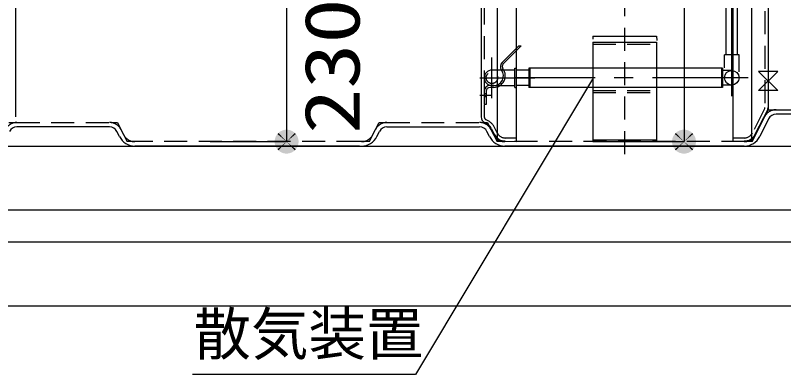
# Model space of a CAD drawing. Units: millimetres, scale not verified. Extents: x -22790 to 8910, y -6308 to 6308.
# Drawn here: x -5326 to -4122, y -4145 to -3583 of the extents above; entities that cross this region are included whole.
import ezdxf
from ezdxf.enums import TextEntityAlignment as Align

# ---------------------------------------------------------------- set-up
doc = ezdxf.new("R2010")
doc.units = ezdxf.units.MM
doc.header["$LTSCALE"] = 30
for name, pattern in [('CHAIN1', [8, 5, -1, 1, -1]), ('DASHED1', [1.8, 1.2, -0.6]), ('DOUBLE_CHAIN1', [8.8, 5, -1, 0.6, -0.6, 0.6, -1])]:
    doc.linetypes.add(name, pattern=pattern)
for name, color, linetype, lineweight in [('0-2_空気管', 3, 'Continuous', 25), ('0-4_躯体', 3, 'Continuous', 25), ('0-5_機器', 3, 'Continuous', 25), ('0-6_文字', 3, 'Continuous', 25), ('0-7_補助線', 3, 'Continuous', 25), ('0-C_07', 3, 'Continuous', 25), ('1-4_00クル-フ-6寸法', 132, 'Continuous', 25)]:
    doc.layers.add(name, color=color, linetype=linetype, lineweight=lineweight)
doc.styles.add('ＭＳ ゴシック', font='')
doc.styles.get('ＭＳ ゴシック').set_extended_font_data('MS Gothic')

msp = doc.modelspace()

# ---------------------------------------------------------------- linework, layer by layer
at = {"layer": '0-2_空気管', "linetype": 'DASHED1'}
for p, q in [((-4150.8, -2010.11), (-4150.8, -3726.96)), ((-4590.8, -2049.11), (-4590.8, -3741.54)), ((-4570.8, -2887.37), (-4570.8, -3776.1)), ((-4145.8, -2887.37), (-4145.8, -3730.37)), ((-4151.35, -3729.24), (-4170.45, -3766.53)), ((-4133.44, -3730.37), (-4038.36, -3730.37)), ((-4165.27, -3769.32), (-4151.33, -3741.43)), ((-5323.44, -3750.37), (-5175.39, -3750.37)), ((-4743.44, -3750.37), (-4594.92, -3750.37)), ((-5160.27, -3761.43), (-5156.33, -3769.32)), ((-4765.27, -3769.32), (-4761.33, -3761.43)), ((-4580.27, -3761.43), (-4576.33, -3769.32)), ((-4570.72, -3766.4), (-4574.87, -3758.09)), ((-4786.39, -3780.37), (-5138.44, -3780.37)), ((-4183.16, -3780.37), (-4558.44, -3780.37)), ((-4540.8, -3775.13), (-4557.69, -3774.69)), ((-4183.41, -3774.69), (-4200.8, -3775.14))]:
    msp.add_line(p, q, dxfattribs=at)
at = {"layer": '0-2_空気管'}
for p, q in [((-4145.8, -2010.11), (-4145.8, -3729.37)), ((-4540.8, -2037.93), (-4540.8, -3780.13)), ((-5325.8, -2049.11), (-5325.8, -3741.54)), ((-4595.8, -2049.11), (-4595.8, -3741.54)), ((-4569.82, -3775.29), (-4569.82, -2330.37)), ((-4171.42, -3779.37), (-4171.42, -2326.02)), ((-4160.8, -3700.37), (-4130.8, -3670.37)), ((-4130.8, -3700.37), (-4160.8, -3700.37)), ((-4166, -3768.81), (-4145.8, -3729.37)), ((-4145.06, -3744.56), (-4159.01, -3772.45)), ((-4038.36, -3737.37), (-4133.44, -3737.37)), ((-5178.16, -3757.37), (-5323.44, -3757.37)), ((-5162.59, -3772.45), (-5166.53, -3764.56)), ((-4759.01, -3772.45), (-4755.07, -3764.56)), ((-4743.44, -3757.37), (-4598.16, -3757.37)), ((-4582.59, -3772.45), (-4586.53, -3764.56)), ((-4579.34, -3760.33), (-4575.19, -3768.64)), ((-4557.83, -3779.69), (-4540.64, -3780.14)), ((-4183.28, -3779.68), (-4200.8, -3780.14)), ((-4786.39, -3787.37), (-5138.44, -3787.37)), ((-4183.16, -3787.37), (-4558.44, -3787.37))]:
    msp.add_line(p, q, dxfattribs=at)
at = {"layer": '0-2_空気管', "linetype": 'DOUBLE_CHAIN1'}
for p, q in [((-5335.8, -3750.37), (-5323.44, -3750.37)), ((-5175.39, -3750.37), (-5165.8, -3750.37)), ((-5165.8, -3750.37), (-5160.27, -3761.43)), ((-4761.33, -3761.43), (-4755.8, -3750.37)), ((-4755.8, -3750.37), (-4743.44, -3750.37)), ((-4594.92, -3750.37), (-4585.8, -3750.37)), ((-4585.8, -3750.37), (-4580.27, -3761.43)), ((-4171.42, -3779.37), (-4166, -3768.81)), ((-5156.33, -3769.32), (-5150.8, -3780.37)), ((-5138.44, -3780.37), (-5150.8, -3780.37)), ((-4770.8, -3780.37), (-4786.39, -3780.37)), ((-4770.8, -3780.37), (-4765.27, -3769.32)), ((-4576.33, -3769.32), (-4570.8, -3780.37)), ((-4561.22, -3780.37), (-4570.8, -3780.37)), ((-4557.83, -3779.69), (-4569.82, -3779.37)), ((-4171.42, -3779.37), (-4183.28, -3779.68)), ((-4170.8, -3780.37), (-4183.16, -3780.37)), ((-4170.8, -3780.37), (-4165.27, -3769.32))]:
    msp.add_line(p, q, dxfattribs=at)
at = {"layer": '0-2_空気管'}
for points in [[(-4200.8, -3780.14), (-4200.8, -1998.93), (-4155.54, -2000.12)], [(-4130.8, -3670.37), (-4160.8, -3670.37), (-4130.8, -3700.37)]]:
    msp.add_lwpolyline(points, dxfattribs=at)
at = {"layer": '0-2_空気管', "linetype": 'DOUBLE_CHAIN1'}
for points in [[(-4151.33, -3741.43), (-4145.8, -3730.37), (-4133.44, -3730.37)], [(-4575.19, -3768.64), (-4569.82, -3779.37), (-4569.82, -3775.29)]]:
    msp.add_lwpolyline(points, dxfattribs=at)
at = {"layer": '0-2_空気管', "linetype": 'DASHED1'}
for centre, radius, start, end in [((-4155.8, -3726.96), 5, 332.871, 0), ((-4133.44, -3750.37), 20, 90, 153.435), ((-4585.8, -3741.54), 5, 180, 247.595), ((-5323.44, -3770.37), 20, 90, 153.435), ((-5178.16, -3770.37), 20, 26.565, 90), ((-4743.44, -3770.37), 20, 90, 153.435), ((-4598.16, -3770.37), 20, 26.565, 90), ((-4597.23, -3769.27), 25, 26.565, 67.595), ((-4557.3, -3759.69), 15, 206.565, 268.5), ((-4183.8, -3759.69), 15, 271.5, 332.871), ((-5138.44, -3760.37), 20, 206.565, 270), ((-4783.16, -3760.37), 20, 270, 333.435), ((-4558.44, -3760.37), 20, 206.565, 270), ((-4183.16, -3760.37), 20, 270, 333.435)]:
    msp.add_arc(centre, radius, start, end, dxfattribs=at)
at = {"layer": '0-2_空気管'}
for centre, radius, start, end in [((-4155.8, -3726.96), 10, 332.871, 0), ((-4585.8, -3741.54), 10, 180, 247.595), ((-4133.44, -3750.37), 13, 90, 153.435), ((-4597.23, -3769.27), 20, 26.565, 67.595), ((-5323.44, -3770.37), 13, 90, 153.435), ((-5178.16, -3770.37), 13, 26.565, 90), ((-4743.44, -3770.37), 13, 90, 153.435), ((-4598.16, -3770.37), 13, 26.565, 90), ((-4557.3, -3759.69), 20, 206.565, 268.5), ((-4183.8, -3759.69), 20, 271.5, 332.871), ((-5138.44, -3760.37), 27, 206.565, 270), ((-4783.16, -3760.37), 27, 270, 333.435), ((-4558.44, -3760.37), 27, 206.565, 270), ((-4183.16, -3760.37), 27, 270, 333.435)]:
    msp.add_arc(centre, radius, start, end, dxfattribs=at)
at = {"layer": '0-4_躯体', "linetype": 'CHAIN1'}
for p, q in [((-4202.8, -3709.35), (-4202.8, -2010.87)), ((-4578.8, -3712.37), (-4578.8, -3648.37)), ((-4597.78, -3680.37), (-4542.8, -3680.37)), ((-4177.19, -3680.37), (-4542.8, -3680.37))]:
    msp.add_line(p, q, dxfattribs=at)
at = {"layer": '0-4_躯体'}
for p, q in [((-4211.8, -3644.37), (-4211.8, -2360.37)), ((-4193.8, -3644.37), (-4193.8, -2360.37)), ((-4191.3, -3644.37), (-4214.3, -3644.37)), ((-4214.3, -3664.83), (-4214.3, -3644.37)), ((-4191.3, -3670.96), (-4191.3, -3644.37)), ((-4542.8, -3668.37), (-4578.8, -3668.37)), ((-4217.3, -3665.37), (-4518.8, -3665.37)), ((-4218.8, -3665.37), (-4218.8, -3695.37)), ((-4217.3, -3665.37), (-4217.3, -3695.37)), ((-4202.8, -3668.87), (-4217.3, -3668.87)), ((-4578.8, -3692.37), (-4542.8, -3692.37)), ((-4217.3, -3695.37), (-4520.3, -3695.37)), ((-4202.8, -3691.87), (-4217.3, -3691.87))]:
    msp.add_line(p, q, dxfattribs=at)
at = {"layer": '0-4_躯体', "linetype": 'DASHED1'}
msp.add_circle((-4578.8, -3680.37), 9, dxfattribs=at)
at = {"layer": '0-4_躯体'}
msp.add_circle((-4202.8, -3680.37), 11.5, dxfattribs=at)
msp.add_arc((-4578.8, -3680.37), 12, 90, 270, dxfattribs=at)
at = {"layer": '0-5_機器'}
for p, q in [((-4536.8, -3630.37), (-4562.99, -3656.57)), ((-4542.8, -3695.37), (-4542.8, -3665.37)), ((-4520.8, -3668.37), (-4540.8, -3668.37)), ((-4518.8, -3665.37), (-4520.8, -3665.37)), ((-4520.8, -3665.37), (-4520.8, -3695.37)), ((-4518.8, -3695.37), (-4518.8, -3665.37)), ((-4575.8, -3692.37), (-4581.8, -3692.37)), ((-4575.8, -3695.37), (-4581.8, -3695.37)), ((-4542.8, -3695.37), (-4540.8, -3695.37)), ((-4520.8, -3692.37), (-4540.8, -3692.37)), ((-4518.8, -3695.37), (-4520.8, -3695.37)), ((-4590.8, -3701.37), (-4590.8, -3722.37)), ((-4587.8, -3701.37), (-4587.8, -3722.37)), ((-4587.8, -3722.37), (-4590.8, -3722.37))]:
    msp.add_line(p, q, dxfattribs=at)
at = {"layer": '0-5_機器', "linetype": 'CHAIN1'}
for p, q in [((-4550.19, -3680.37), (-4511.4, -3680.37)), ((-4597.9, -3707.37), (-4579.1, -3707.37))]:
    msp.add_line(p, q, dxfattribs=at)
at = {"layer": '0-5_機器', "linetype": 'DASHED1'}
for p, q in [((-4590.8, -3704.87), (-4587.8, -3704.87)), ((-4590.8, -3709.87), (-4587.8, -3709.87))]:
    msp.add_line(p, q, dxfattribs=at)
at = {"layer": '0-5_機器', "color": 2}
for p, q in [((-6105.8, -3787.37), (-3705.8, -3787.37)), ((-6155.8, -3887.37), (-3655.8, -3887.37)), ((-6155.8, -3937.37), (-3655.8, -3937.37)), ((-6155.8, -4037.37), (-3655.8, -4037.37))]:
    msp.add_line(p, q, dxfattribs=at)
at = {"layer": '0-5_機器'}
for points in [[(-4536.8, -3630.37), (-4532.8, -3630.37), (-4560.98, -3658.55)], [(-4542.8, -3665.37), (-4540.8, -3665.37), (-4540.8, -3695.37)]]:
    msp.add_lwpolyline(points, dxfattribs=at)
for centre, radius, start, end in [((-4556.63, -3662.93), 9, 135, 216.993), ((-4556.73, -3662.79), 6, 135, 217.406), ((-4575.8, -3677.37), 18, 270, 37.406), ((-4575.8, -3677.37), 15, 270, 36.993), ((-4581.8, -3701.37), 9, 90, 180), ((-4581.8, -3701.37), 6, 90, 180)]:
    msp.add_arc(centre, radius, start, end, dxfattribs=at)
at = {"layer": '0-6_文字'}
for p, q in [((-4421.05, -3682.69), (-4698.35, -4145.38)), ((-4698.35, -4145.38), (-5048.35, -4145.38))]:
    msp.add_line(p, q, dxfattribs=at)
at = {"layer": '0-7_補助線', "linetype": 'DOUBLE_CHAIN1'}
for p, q in [((-4420.82, -3615.37), (-4420.82, -3620.01)), ((-4420.82, -3615.37), (-4320.82, -3615.37)), ((-4320.82, -3615.37), (-4320.41, -3621.99))]:
    msp.add_line(p, q, dxfattribs=at)
at = {"layer": '0-7_補助線'}
for p, q in [((-4420.82, -3624.48), (-4320.82, -3624.48)), ((-4420.82, -3624.48), (-4420.82, -3780.37)), ((-4320.82, -3624.48), (-4320.82, -3780.37)), ((-4420.82, -3777.37), (-4320.82, -3777.37)), ((-4420.82, -3780.37), (-4320.82, -3780.37))]:
    msp.add_line(p, q, dxfattribs=at)
at = {"layer": '0-7_補助線', "linetype": 'DASHED1'}
for p, q in [((-4420.82, -3627.48), (-4320.82, -3627.48)), ((-4420.82, -3700.37), (-4320.82, -3700.37)), ((-4420.82, -3703.37), (-4320.82, -3703.37))]:
    msp.add_line(p, q, dxfattribs=at)
at = {"layer": '0-C_07', "linetype": 'DASHED1'}
msp.add_line((-4370.8, -1549.92), (-4370.8, -3817.39), dxfattribs=at)
at = {"layer": '1-4_00クル-フ-6寸法', "color": 4}
for p, q in [((-4277.72, -2330.37), (-4277.72, -3780.37)), ((-4900.62, -3550.37), (-4900.62, -3780.37)), ((-5020.62, -3780.37), (-4900.62, -3780.37)), ((-4397.72, -3780.37), (-4277.72, -3780.37))]:
    msp.add_line(p, q, dxfattribs=at)
at = {"layer": '1-4_00クル-フ-6寸法'}
for points in [[(-4900.62, -3780.37), (-4916.45, -3770.32), (-4915.07, -3768.42)], [(-4900.62, -3780.37), (-4915.07, -3768.42), (-4913.46, -3766.7)], [(-4900.62, -3780.37), (-4913.46, -3766.7), (-4911.64, -3765.2)], [(-4900.62, -3780.37), (-4911.64, -3765.2), (-4909.66, -3763.94)], [(-4900.62, -3780.37), (-4909.66, -3763.94), (-4907.53, -3762.94)], [(-4900.62, -3780.37), (-4907.53, -3762.94), (-4905.29, -3762.21)], [(-4900.62, -3780.37), (-4905.29, -3762.21), (-4902.97, -3761.77)], [(-4900.62, -3780.37), (-4902.97, -3761.77), (-4900.62, -3761.62)], [(-4900.62, -3780.37), (-4900.62, -3761.62), (-4898.27, -3761.77)], [(-4900.62, -3780.37), (-4898.27, -3761.77), (-4895.96, -3762.21)], [(-4900.62, -3780.37), (-4895.96, -3762.21), (-4893.72, -3762.94)], [(-4900.62, -3780.37), (-4893.72, -3762.94), (-4891.59, -3763.94)], [(-4900.62, -3780.37), (-4891.59, -3763.94), (-4889.6, -3765.2)], [(-4900.62, -3780.37), (-4889.6, -3765.2), (-4887.79, -3766.7)], [(-4900.62, -3780.37), (-4887.79, -3766.7), (-4886.18, -3768.42)], [(-4900.62, -3780.37), (-4886.18, -3768.42), (-4884.79, -3770.32)], [(-4277.72, -3780.37), (-4293.55, -3770.32), (-4292.16, -3768.42)], [(-4277.72, -3780.37), (-4292.16, -3768.42), (-4290.55, -3766.7)], [(-4277.72, -3780.37), (-4290.55, -3766.7), (-4288.74, -3765.2)], [(-4277.72, -3780.37), (-4288.74, -3765.2), (-4286.75, -3763.94)], [(-4277.72, -3780.37), (-4286.75, -3763.94), (-4284.62, -3762.94)], [(-4277.72, -3780.37), (-4284.62, -3762.94), (-4282.38, -3762.21)], [(-4277.72, -3780.37), (-4282.38, -3762.21), (-4280.07, -3761.77)], [(-4277.72, -3780.37), (-4280.07, -3761.77), (-4277.72, -3761.62)], [(-4277.72, -3780.37), (-4277.72, -3761.62), (-4275.37, -3761.77)], [(-4277.72, -3780.37), (-4275.37, -3761.77), (-4273.05, -3762.21)], [(-4277.72, -3780.37), (-4273.05, -3762.21), (-4270.82, -3762.94)], [(-4277.72, -3780.37), (-4270.82, -3762.94), (-4268.68, -3763.94)], [(-4277.72, -3780.37), (-4268.68, -3763.94), (-4266.7, -3765.2)], [(-4277.72, -3780.37), (-4266.7, -3765.2), (-4264.88, -3766.7)], [(-4277.72, -3780.37), (-4264.88, -3766.7), (-4263.27, -3768.42)], [(-4277.72, -3780.37), (-4263.27, -3768.42), (-4261.89, -3770.32)], [(-4900.62, -3780.37), (-4919.34, -3779.19), (-4919.04, -3776.86)], [(-4900.62, -3780.37), (-4919.34, -3781.55), (-4919.34, -3779.19)], [(-4900.62, -3780.37), (-4919.04, -3783.88), (-4919.34, -3781.55)], [(-4900.62, -3780.37), (-4919.04, -3776.86), (-4918.46, -3774.58)], [(-4900.62, -3780.37), (-4918.46, -3786.16), (-4919.04, -3783.88)], [(-4900.62, -3780.37), (-4918.46, -3774.58), (-4917.59, -3772.39)], [(-4900.62, -3780.37), (-4917.59, -3788.35), (-4918.46, -3786.16)], [(-4900.62, -3780.37), (-4917.59, -3772.39), (-4916.45, -3770.32)], [(-4900.62, -3780.37), (-4916.45, -3790.42), (-4917.59, -3788.35)], [(-4900.62, -3780.37), (-4915.07, -3792.32), (-4916.45, -3790.42)], [(-4900.62, -3780.37), (-4913.46, -3794.04), (-4915.07, -3792.32)], [(-4900.62, -3780.37), (-4911.64, -3795.54), (-4913.46, -3794.04)], [(-4900.62, -3780.37), (-4909.66, -3796.8), (-4911.64, -3795.54)], [(-4900.62, -3780.37), (-4907.53, -3797.8), (-4909.66, -3796.8)], [(-4900.62, -3780.37), (-4905.29, -3798.53), (-4907.53, -3797.8)], [(-4900.62, -3780.37), (-4902.97, -3798.97), (-4905.29, -3798.53)], [(-4900.62, -3780.37), (-4900.62, -3799.12), (-4902.97, -3798.97)], [(-4900.62, -3780.37), (-4884.79, -3770.32), (-4883.66, -3772.39)], [(-4900.62, -3780.37), (-4883.66, -3772.39), (-4882.79, -3774.58)], [(-4900.62, -3780.37), (-4882.79, -3774.58), (-4882.21, -3776.86)], [(-4900.62, -3780.37), (-4882.21, -3776.86), (-4881.91, -3779.19)], [(-4900.62, -3780.37), (-4881.91, -3779.19), (-4881.91, -3781.55)], [(-4900.62, -3780.37), (-4898.27, -3798.97), (-4900.62, -3799.12)], [(-4900.62, -3780.37), (-4895.96, -3798.53), (-4898.27, -3798.97)], [(-4900.62, -3780.37), (-4893.72, -3797.8), (-4895.96, -3798.53)], [(-4900.62, -3780.37), (-4891.59, -3796.8), (-4893.72, -3797.8)], [(-4900.62, -3780.37), (-4889.6, -3795.54), (-4891.59, -3796.8)], [(-4900.62, -3780.37), (-4887.79, -3794.04), (-4889.6, -3795.54)], [(-4900.62, -3780.37), (-4886.18, -3792.32), (-4887.79, -3794.04)], [(-4900.62, -3780.37), (-4884.79, -3790.42), (-4886.18, -3792.32)], [(-4900.62, -3780.37), (-4883.66, -3788.35), (-4884.79, -3790.42)], [(-4900.62, -3780.37), (-4882.79, -3786.16), (-4883.66, -3788.35)], [(-4900.62, -3780.37), (-4882.21, -3783.88), (-4882.79, -3786.16)], [(-4900.62, -3780.37), (-4881.91, -3781.55), (-4882.21, -3783.88)], [(-4277.72, -3780.37), (-4296.43, -3779.19), (-4296.14, -3776.86)], [(-4277.72, -3780.37), (-4296.43, -3781.55), (-4296.43, -3779.19)], [(-4277.72, -3780.37), (-4296.14, -3783.88), (-4296.43, -3781.55)], [(-4277.72, -3780.37), (-4296.14, -3776.86), (-4295.55, -3774.58)], [(-4277.72, -3780.37), (-4295.55, -3786.16), (-4296.14, -3783.88)], [(-4277.72, -3780.37), (-4295.55, -3774.58), (-4294.68, -3772.39)], [(-4277.72, -3780.37), (-4294.68, -3788.35), (-4295.55, -3786.16)], [(-4277.72, -3780.37), (-4294.68, -3772.39), (-4293.55, -3770.32)], [(-4277.72, -3780.37), (-4293.55, -3790.42), (-4294.68, -3788.35)], [(-4277.72, -3780.37), (-4292.16, -3792.32), (-4293.55, -3790.42)], [(-4277.72, -3780.37), (-4290.55, -3794.04), (-4292.16, -3792.32)], [(-4277.72, -3780.37), (-4288.74, -3795.54), (-4290.55, -3794.04)], [(-4277.72, -3780.37), (-4286.75, -3796.8), (-4288.74, -3795.54)], [(-4277.72, -3780.37), (-4284.62, -3797.8), (-4286.75, -3796.8)], [(-4277.72, -3780.37), (-4282.38, -3798.53), (-4284.62, -3797.8)], [(-4277.72, -3780.37), (-4280.07, -3798.97), (-4282.38, -3798.53)], [(-4277.72, -3780.37), (-4277.72, -3799.12), (-4280.07, -3798.97)], [(-4277.72, -3780.37), (-4261.89, -3770.32), (-4260.75, -3772.39)], [(-4277.72, -3780.37), (-4260.75, -3772.39), (-4259.89, -3774.58)], [(-4277.72, -3780.37), (-4259.89, -3774.58), (-4259.3, -3776.86)], [(-4277.72, -3780.37), (-4259.3, -3776.86), (-4259, -3779.19)], [(-4277.72, -3780.37), (-4259, -3779.19), (-4259, -3781.55)], [(-4277.72, -3780.37), (-4275.37, -3798.97), (-4277.72, -3799.12)], [(-4277.72, -3780.37), (-4273.05, -3798.53), (-4275.37, -3798.97)], [(-4277.72, -3780.37), (-4270.82, -3797.8), (-4273.05, -3798.53)], [(-4277.72, -3780.37), (-4268.68, -3796.8), (-4270.82, -3797.8)], [(-4277.72, -3780.37), (-4266.7, -3795.54), (-4268.68, -3796.8)], [(-4277.72, -3780.37), (-4264.88, -3794.04), (-4266.7, -3795.54)], [(-4277.72, -3780.37), (-4263.27, -3792.32), (-4264.88, -3794.04)], [(-4277.72, -3780.37), (-4261.89, -3790.42), (-4263.27, -3792.32)], [(-4277.72, -3780.37), (-4260.75, -3788.35), (-4261.89, -3790.42)], [(-4277.72, -3780.37), (-4259.89, -3786.16), (-4260.75, -3788.35)], [(-4277.72, -3780.37), (-4259.3, -3783.88), (-4259.89, -3786.16)], [(-4277.72, -3780.37), (-4259, -3781.55), (-4259.3, -3783.88)]]:
    msp.add_solid(points, dxfattribs=at)

# ---------------------------------------------------------------- texts
at = {"layer": '0-6_文字', "color": 4, "style": 'ＭＳ ゴシック'}
msp.add_text('散気装置', height=65.98, dxfattribs=at).set_placement((-5046.35, -4134.38), align=Align.BOTTOM_LEFT)
at = {"layer": '1-4_00クル-フ-6寸法', "color": 3, "style": 'ＭＳ ゴシック', "width": 1.2}
msp.add_text('230', height=86.66, rotation=90, dxfattribs=at).set_placement((-4760.22, -3768.23), align=Align.BOTTOM_LEFT)

doc.saveas('drawing.dxf')
